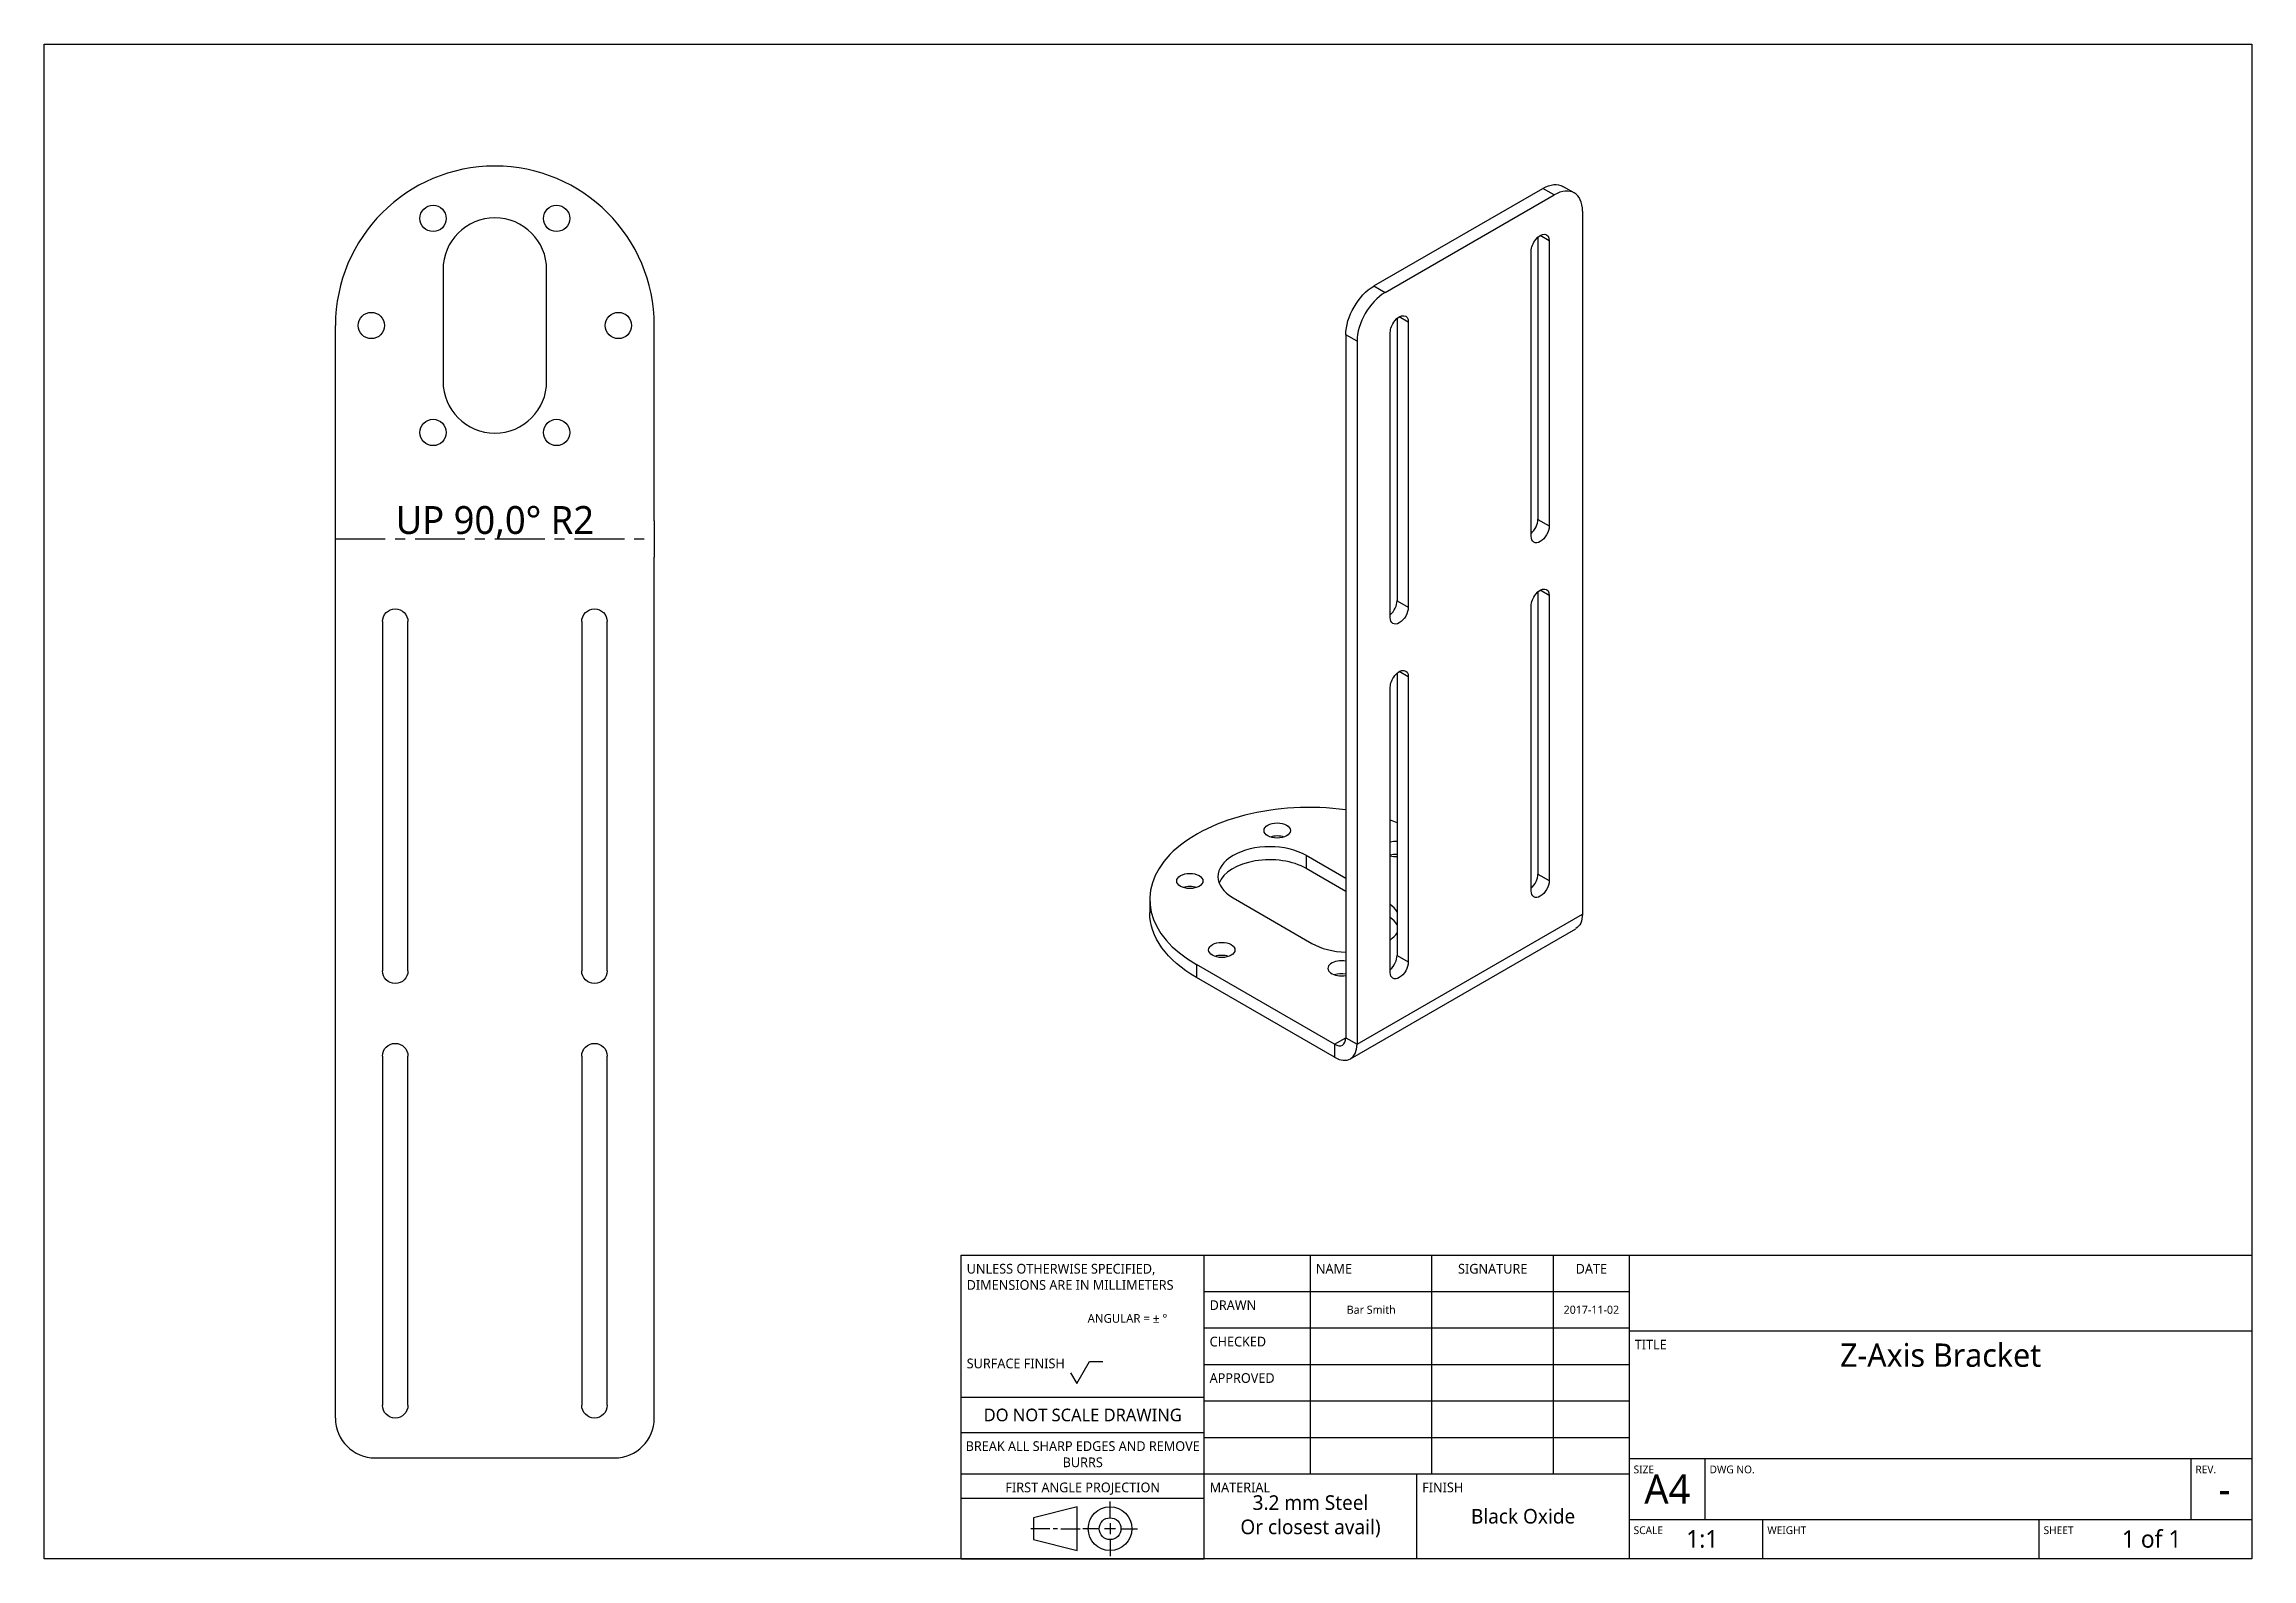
# Model space of a CAD drawing. Extents: x 20 to 297, y 10 to 200.
import ezdxf

# ---------------------------------------------------------------- set-up
doc = ezdxf.new("R2010")
doc.units = 0
doc.header["$LTSCALE"] = 12.7
doc.linetypes.add('CENTER', pattern=[0.787402, 0.492126, -0.098425, 0.098425, -0.098425])
for name, color, linetype in [('BORDER_FRAME', 7, 'CONTINUOUS'), ('SHEETMETAL_BEND_LINES_UP', 7, 'CENTER'), ('TANGENT_LINES', 7, 'CONTINUOUS'), ('TITLE_BLOCK', 7, 'CONTINUOUS'), ('VISIBLE', 7, 'CONTINUOUS')]:
    doc.layers.add(name, color=color, linetype=linetype)
doc.styles.add('ONSHAPE-STANDARD', font='NotoSans-Regular.ttf')
doc.styles.add('ONSHAPE-STANDARD-DIMENSION', font='')
doc.styles.add('ONSHAPE-STANDARD-FIELDS', font='')
doc.styles.get('ONSHAPE-STANDARD-DIMENSION').set_extended_font_data('Noto Sans')
doc.styles.get('ONSHAPE-STANDARD-FIELDS').set_extended_font_data('Noto Sans')

msp = doc.modelspace()

# ---------------------------------------------------------------- linework, layer by layer
at = {"layer": 'BORDER_FRAME'}
for p, q in [((20, 10), (20, 200)), ((20, 200), (297, 200)), ((297, 200), (297, 10)), ((297, 10), (20, 10))]:
    msp.add_line(p, q, dxfattribs=at)
at = {"layer": 'SHEETMETAL_BEND_LINES_UP'}
msp.add_line((56.55, 137.94), (96.55, 137.94), dxfattribs=at)
at = {"layer": 'TANGENT_LINES'}
for p, q in [((209.48, 181.1), (208.06, 181.91)), ((208.84, 175.34), (207.71, 175.99)), ((186.85, 169.67), (188.26, 168.85)), ((184.73, 162.73), (183.31, 163.54)), ((191.16, 165.13), (190.03, 165.79)), ((207.43, 140.39), (208.84, 139.58)), ((208.84, 130.84), (207.71, 131.49)), ((189.75, 130.19), (191.16, 129.37)), ((191.16, 120.64), (190.03, 121.29)), ((178.36, 98.22), (178.36, 96.59)), ((207.43, 95.9), (208.84, 95.08)), ((184.73, 74.54), (213.01, 90.87)), ((164.58, 84.55), (164.58, 82.91)), ((189.75, 85.69), (191.16, 84.87)), ((181.9, 74.54), (183.31, 75.36)), ((183.31, 75.36), (184.73, 74.54)), ((181.9, 74.54), (181.9, 72.91))]:
    msp.add_line(p, q, dxfattribs=at)
at = {"layer": 'TITLE_BLOCK'}
for p, q in [((135.07, 10), (135.07, 48.1)), ((135.07, 48.1), (165.56, 48.1)), ((165.56, 10), (165.56, 48.1)), ((165.56, 48.1), (218.9, 48.1)), ((178.89, 20.67), (178.89, 48.1)), ((194.13, 20.67), (194.13, 48.1)), ((209.37, 20.67), (209.37, 48.1)), ((218.9, 10), (218.9, 48.1)), ((218.9, 48.1), (297, 48.1)), ((165.56, 43.53), (218.9, 43.53)), ((165.56, 38.96), (218.9, 38.96)), ((218.9, 38.58), (297, 38.58)), ((148.79, 33.32), (149.55, 32)), ((149.55, 32), (151.15, 34.77)), ((151.15, 34.77), (152.83, 34.77)), ((165.56, 34.38), (218.9, 34.38)), ((135.07, 30.27), (165.56, 30.27)), ((165.56, 29.81), (218.9, 29.81)), ((135.07, 25.85), (165.56, 25.85)), ((165.56, 25.24), (218.9, 25.24)), ((218.9, 22.57), (297, 22.57)), ((228.42, 14.95), (228.42, 22.57)), ((289.38, 14.95), (289.38, 22.57)), ((135.07, 20.67), (165.56, 20.67)), ((165.56, 20.67), (218.9, 20.67)), ((192.22, 10), (192.22, 20.67)), ((135.07, 17.62), (165.56, 17.62)), ((153.74, 15.15), (153.74, 17.21)), ((149.63, 16.52), (144.14, 15.15)), ((144.14, 15.15), (144.14, 12.41)), ((149.63, 11.04), (149.63, 16.52)), ((153.74, 14.47), (153.74, 13.09)), ((218.9, 14.95), (297, 14.95)), ((235.66, 10), (235.66, 14.95)), ((270.33, 10), (270.33, 14.95)), ((146.2, 13.78), (143.8, 13.78)), ((144.14, 12.41), (149.63, 11.04)), ((147.16, 13.78), (146.61, 13.78)), ((147.57, 13.78), (149.97, 13.78)), ((152.37, 13.78), (150.31, 13.78)), ((154.43, 13.78), (153.06, 13.78)), ((153.74, 12.41), (153.74, 10.35)), ((155.12, 13.78), (157.17, 13.78)), ((135.07, 10), (165.56, 10))]:
    msp.add_line(p, q, dxfattribs=at)
for radius in [2.74, 1.37]:
    msp.add_circle((153.74, 13.78), radius, dxfattribs=at)
at = {"layer": 'VISIBLE'}
for p, q in [((186.85, 169.67), (208.06, 181.91)), ((188.26, 168.85), (209.48, 181.1)), ((211.98, 181.34), (210.56, 182.16)), ((213.01, 179.06), (213.01, 90.87)), ((207.43, 175.79), (207.43, 140.39)), ((208.84, 175.34), (208.84, 139.58)), ((206.58, 138.27), (206.58, 174.03)), ((70.05, 171.71), (70.05, 157.71)), ((83.05, 157.71), (83.05, 171.71)), ((56.55, 140.21), (56.55, 164.71)), ((96.55, 140.21), (96.55, 164.71)), ((183.31, 163.54), (183.31, 75.36)), ((188.9, 128.07), (188.9, 163.83)), ((189.75, 165.58), (189.75, 130.19)), ((191.16, 165.13), (191.16, 129.37)), ((184.73, 162.73), (184.73, 74.54)), ((56.55, 135.66), (56.55, 140.21)), ((96.55, 140.21), (96.55, 135.66)), ((56.55, 27.66), (56.55, 135.66)), ((96.55, 27.66), (96.55, 135.66)), ((207.43, 131.29), (207.43, 95.9)), ((208.84, 130.84), (208.84, 95.08)), ((62.45, 127.56), (62.45, 83.76)), ((65.65, 83.76), (65.65, 127.56)), ((87.45, 127.56), (87.45, 83.76)), ((90.65, 83.76), (90.65, 127.56)), ((206.58, 93.77), (206.58, 129.54)), ((188.9, 83.57), (188.9, 119.33)), ((189.75, 121.08), (189.75, 85.69)), ((191.16, 120.64), (191.16, 84.87)), ((183.31, 95.36), (178.36, 98.22)), ((183.31, 93.73), (178.36, 96.59)), ((158.72, 92.71), (158.72, 91.08)), ((169.17, 92.92), (179.07, 87.2)), ((183.9, 72.71), (212.18, 89.04)), ((181.9, 74.54), (164.58, 84.55)), ((181.9, 72.91), (164.58, 82.91)), ((62.45, 73.06), (62.45, 29.26)), ((65.65, 29.26), (65.65, 73.06)), ((87.45, 73.06), (87.45, 29.26)), ((90.65, 29.26), (90.65, 73.06)), ((61.55, 22.66), (91.55, 22.66))]:
    msp.add_line(p, q, dxfattribs=at)
for centre in [(68.8, 178.14), (84.3, 178.14), (61.05, 164.71), (92.05, 164.71), (68.8, 151.29), (84.3, 151.29)]:
    msp.add_circle(centre, 1.65, dxfattribs=at)
for centre, radius, start, end in [((76.55, 164.71), 20, 0, 180), ((76.55, 171.71), 6.5, 0, 180), ((76.55, 157.71), 6.5, 180, 0), ((61.55, 27.66), 5, 180, 270), ((91.55, 27.66), 5, 270, 0)]:
    msp.add_arc(centre, radius, start, end, dxfattribs=at)
at = {"layer": 'VISIBLE', "extrusion": (0, 0, -1)}
for centre, start, end in [((-64.05, 127.56), 0, 180), ((-89.05, 127.56), 0, 180), ((-64.05, 83.76), 180, 0), ((-89.05, 83.76), 180, 0), ((-64.05, 73.06), 0, 180), ((-89.05, 73.06), 0, 180), ((-64.05, 29.26), 180, 0), ((-89.05, 29.26), 180, 0)]:
    msp.add_arc(centre, 1.6, start, end, dxfattribs=at)
for centre, major_axis, start_param, end_param in [((208.06, 177.83), (-2.5, -4.33), 2.356194, 3.141593), ((207.71, 174.69), (-0.8, -1.39), 0.785398, 3.926991), ((186.85, 165.58), (-2.5, -4.33), 0.785398, 2.356194), ((190.03, 164.48), (-0.8, -1.39), 0.785398, 3.926991), ((207.71, 138.92), (-0.8, -1.39), 3.926991, 7.068583), ((207.71, 130.19), (-0.8, -1.39), 0.785398, 3.926991), ((190.03, 128.72), (-0.8, -1.39), 3.926991, 7.068583), ((190.03, 119.98), (-0.8, -1.39), 0.785398, 3.926991), ((207.71, 94.43), (-0.8, -1.39), 3.926991, 7.068583), ((178.72, 91.08), (20, 0), 2.356194, 3.141593), ((210.18, 92.51), (-2, 3.46), 2.356194, 3.141593), ((190.03, 84.22), (-0.8, -1.39), 3.926991, 7.068583)]:
    msp.add_ellipse(centre, major_axis=major_axis, ratio=0.57735, start_param=start_param, end_param=end_param, dxfattribs=at)
at = {"layer": 'VISIBLE'}
for centre, major_axis, start_param, end_param in [((209.48, 177.01), (2.5, 4.33), 5.497787, 7.068583), ((188.26, 164.77), (2.5, 4.33), 0.785398, 2.356194), ((206.29, 139.74), (0.8, 1.39), 4.179671, 5.497787), ((188.62, 129.54), (0.8, 1.39), 4.179671, 5.497787), ((178.72, 92.71), (-20, 0), 4.480507, 7.068583), ((178.72, 92.71), (-20, 0), 4.128176, 4.178231), ((174.71, 99.72), (-1.65, 0), 4.171205, 5.253573), ((189.68, 99.04), (-1.65, 0), 4.669521, 5.203272), ((173.77, 95.57), (-6.5, 0), 3.926991, 7.068583), ((173.77, 93.94), (-6.5, 0), 3.926991, 6.06386), ((189.68, 97.41), (-1.65, 0), 4.669521, 5.203272), ((189.68, 99.04), (-1.65, 0), 1.079914, 1.613664), ((163.75, 93.39), (-1.65, 0), 4.171205, 5.253573), ((206.29, 95.24), (0.8, 1.39), 4.179671, 5.497787), ((183.67, 89.85), (-6.5, 0), 3.502557, 3.77669), ((183.67, 88.22), (-6.5, 0), 3.502557, 3.77669), ((183.67, 89.85), (-6.5, 0), 0.785398, 1.516377), ((183.67, 89.85), (-6.5, 0), 2.506495, 2.780628), ((167.76, 84.75), (-1.65, 0), 4.171205, 5.253573), ((182.73, 84.07), (-1.65, 0), 4.350286, 8.216085), ((182.73, 82.43), (-1.65, 0), 4.350286, 5.253573), ((188.62, 85.04), (0.8, 1.39), 4.179671, 5.497787), ((181.9, 76.18), (1, -1.73), 5.497787, 7.068583), ((181.9, 76.18), (2, -3.46), 5.497787, 7.068583)]:
    msp.add_ellipse(centre, major_axis=major_axis, ratio=0.57735, start_param=start_param, end_param=end_param, dxfattribs=at)
for centre in [(174.71, 101.36), (163.75, 95.03), (167.76, 86.38)]:
    msp.add_ellipse(centre, major_axis=(-1.65, 0), ratio=0.57735, dxfattribs=at)

# ---------------------------------------------------------------- texts
at = {"layer": 'SHEETMETAL_BEND_LINES_UP', "insert": (76.55, 142.06), "char_height": 3.5, "attachment_point": 2, "style": 'ONSHAPE-STANDARD-DIMENSION'}
msp.add_mtext('UP 90,0° R2', dxfattribs=at)
at = {"layer": 'TITLE_BLOCK'}
for s, insert, char_height, width, attachment_point, style in [('UNLESS OTHERWISE SPECIFIED, DIMENSIONS ARE IN MILLIMETERS', (135.75, 47), 1.2192, 30.48, 1, 'ONSHAPE-STANDARD'), ('NAME', (179.56, 47), 1.219, 15.24, 1, 'ONSHAPE-STANDARD'), ('SIGNATURE', (201.75, 47), 1.219, 15.24, 2, 'ONSHAPE-STANDARD'), ('DATE', (214.13, 47), 1.219, 9.525, 2, 'ONSHAPE-STANDARD'), ('DRAWN', (166.23, 42.43), 1.219, 13.335, 1, 'ONSHAPE-STANDARD'), ('Bar Smith', (186.51, 41.24), 1.024, 15.24, 5, 'ONSHAPE-STANDARD-FIELDS'), ('2017-11-02', (214.13, 41.24), 1.024, 9.525, 5, 'ONSHAPE-STANDARD-FIELDS'), ('^JANGULAR = ± °^J', (150.92, 42.54), 1.0973, 15.24, 1, 'ONSHAPE-STANDARD'), ('CHECKED', (166.23, 37.86), 1.219, 13.335, 1, 'ONSHAPE-STANDARD'), ('TITLE', (219.57, 37.48), 1.219, 9.525, 1, 'ONSHAPE-STANDARD'), ('Z-Axis Bracket}', (257.95, 35.53), 2.9261, 70.485, 5, 'ONSHAPE-STANDARD-FIELDS'), ('SURFACE FINISH', (135.75, 35.12), 1.2192, 15.24, 1, 'ONSHAPE-STANDARD'), ('APPROVED', (166.23, 33.29), 1.219, 13.335, 1, 'ONSHAPE-STANDARD'), ('DO NOT SCALE DRAWING', (150.31, 28.84), 1.585, 30.48, 2, 'ONSHAPE-STANDARD'), ('BREAK ALL SHARP EDGES AND REMOVE BURRS', (150.31, 24.75), 1.2192, 30.48, 2, 'ONSHAPE-STANDARD'), ('FIRST ANGLE PROJECTION', (150.31, 19.57), 1.2192, 30.48, 2, 'ONSHAPE-STANDARD'), ('MATERIAL', (166.23, 19.57), 1.219, 26.67, 1, 'ONSHAPE-STANDARD'), ('FINISH', (192.9, 19.57), 1.219, 26.67, 1, 'ONSHAPE-STANDARD'), ('SIZE', (219.43, 21.7), 0.975, 9.525, 1, 'ONSHAPE-STANDARD'), ('A4', (223.66, 18.76), 3.658, 9.525, 5, 'ONSHAPE-STANDARD-FIELDS'), ('DWG NO.', (228.96, 21.7), 0.975, 60.96, 1, 'ONSHAPE-STANDARD'), ('REV.', (289.92, 21.7), 0.975, 7.62, 1, 'ONSHAPE-STANDARD'), ('3.2 mm Steel\\POr closest avail) }', (178.89, 15.33), 1.8288, 26.67, 5, 'ONSHAPE-STANDARD-FIELDS'), ('-', (293.57, 18.76), 3.66, 6.858, 5, 'ONSHAPE-STANDARD-FIELDS'), ('Black Oxide }', (205.56, 15.33), 1.8288, 26.67, 5, 'ONSHAPE-STANDARD-FIELDS'), ('SCALE', (219.43, 14.08), 0.975, 16.764, 1, 'ONSHAPE-STANDARD'), ('WEIGHT', (236.2, 14.08), 0.975, 34.671, 1, 'ONSHAPE-STANDARD'), ('SHEET', (270.87, 14.08), 0.975, 26.67, 1, 'ONSHAPE-STANDARD'), ('1:1', (228.04, 12.48), 2.195, 15.24, 5, 'ONSHAPE-STANDARD-FIELDS'), ('1 of 1', (284.43, 12.48), 2.195, 25.146, 5, 'ONSHAPE-STANDARD-FIELDS')]:
    msp.add_mtext(s, dxfattribs=dict(at, insert=insert, char_height=char_height, width=width, attachment_point=attachment_point, style=style))

doc.saveas('drawing.dxf')
